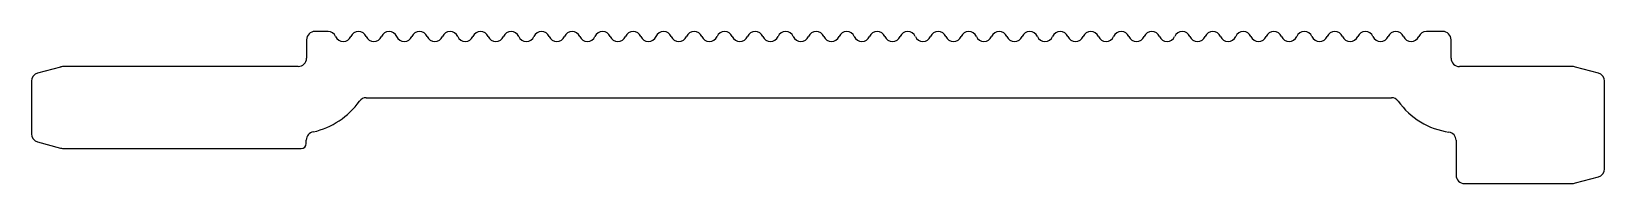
# Model space of a CAD drawing. Extents: x 712.4 to 806.9, y 363.1 to 372.2.
import ezdxf

# ---------------------------------------------------------------- set-up
doc = ezdxf.new("R2010")
doc.units = 0
doc.header["$LTSCALE"] = 0.1
doc.layers.get('0').update_dxf_attribs({"linetype": 'CONTINUOUS'})

msp = doc.modelspace()

# ---------------------------------------------------------------- linework, layer by layer
for p, q in [((728.921, 371.715), (728.921, 370.617)), ((730.208, 372.215), (729.421, 372.215)), ((797.097, 372.215), (796.197, 372.215)), ((797.18, 372.215), (797.097, 372.215)), ((797.68, 370.612), (797.68, 371.715)), ((714.129, 370.082), (712.761, 369.716)), ((728.421, 370.117), (714.388, 370.117)), ((804.904, 370.112), (798.18, 370.112)), ((806.531, 369.711), (805.163, 370.078)), ((712.39, 369.233), (712.39, 366.069)), ((806.902, 363.971), (806.902, 369.228)), ((732.503, 368.239), (794.102, 368.239)), ((712.761, 365.586), (714.129, 365.219)), ((714.388, 365.185), (728.598, 365.185)), ((728.898, 365.485), (728.898, 365.692)), ((797.981, 365.681), (797.981, 363.587)), ((798.481, 363.087), (804.904, 363.087)), ((805.163, 363.121), (806.531, 363.488))]:
    msp.add_line(p, q)
for centre, radius, start, end in [((729.421, 371.715), 0.5, 90, 180), ((730.208, 371.715), 0.5, 23.57818, 90), ((731.124, 372.115), 0.5, 203.57818, 336.42182), ((732.041, 371.715), 0.5, 23.57818, 156.42182), ((732.957, 372.115), 0.5, 203.57818, 336.42182), ((733.874, 371.715), 0.5, 23.57818, 156.42182), ((734.79, 372.115), 0.5, 203.57818, 336.42182), ((735.707, 371.715), 0.5, 23.57818, 156.42182), ((736.623, 372.115), 0.5, 203.57818, 336.42182), ((737.54, 371.715), 0.5, 23.57818, 156.42182), ((738.456, 372.115), 0.5, 203.57818, 336.42182), ((739.373, 371.715), 0.5, 23.57818, 156.42182), ((740.289, 372.115), 0.5, 203.57818, 336.42182), ((741.206, 371.715), 0.5, 23.57818, 156.42182), ((742.122, 372.115), 0.5, 203.57818, 336.42182), ((743.039, 371.715), 0.5, 23.57818, 156.42182), ((743.955, 372.115), 0.5, 203.57818, 336.42182), ((744.872, 371.715), 0.5, 23.57818, 156.42182), ((745.789, 372.115), 0.5, 203.57818, 336.42182), ((746.705, 371.715), 0.5, 23.57818, 156.42182), ((747.622, 372.115), 0.5, 203.57818, 336.42182), ((748.538, 371.715), 0.5, 23.57818, 156.42182), ((749.455, 372.115), 0.5, 203.57818, 336.42182), ((750.371, 371.715), 0.5, 23.57818, 156.42182), ((751.288, 372.115), 0.5, 203.57818, 336.42182), ((752.204, 371.715), 0.5, 23.57818, 156.42182), ((753.121, 372.115), 0.5, 203.57818, 336.42182), ((754.037, 371.715), 0.5, 23.57818, 156.42182), ((754.954, 372.115), 0.5, 203.57818, 336.42182), ((755.87, 371.715), 0.5, 23.57818, 156.42182), ((756.787, 372.115), 0.5, 203.57818, 336.42182), ((757.703, 371.715), 0.5, 23.57818, 156.42182), ((758.62, 372.115), 0.5, 203.57818, 336.42182), ((759.536, 371.715), 0.5, 23.57818, 156.42182), ((760.453, 372.115), 0.5, 203.57818, 336.42182), ((761.369, 371.715), 0.5, 23.57818, 156.42182), ((762.286, 372.115), 0.5, 203.57818, 336.42182), ((763.202, 371.715), 0.5, 23.57818, 156.42182), ((764.119, 372.115), 0.5, 203.57818, 336.42182), ((765.035, 371.715), 0.5, 23.57818, 156.42182), ((765.952, 372.115), 0.5, 203.57818, 336.42182), ((766.868, 371.715), 0.5, 23.57818, 156.42182), ((767.785, 372.115), 0.5, 203.57818, 336.42182), ((768.701, 371.715), 0.5, 23.57818, 156.42182), ((769.618, 372.115), 0.5, 203.57818, 336.42182), ((770.534, 371.715), 0.5, 23.57818, 156.42182), ((771.451, 372.115), 0.5, 203.57818, 336.42182), ((772.367, 371.715), 0.5, 23.57818, 156.42182), ((773.284, 372.115), 0.5, 203.57818, 336.42182), ((774.2, 371.715), 0.5, 23.57818, 156.42182), ((775.117, 372.115), 0.5, 203.57818, 336.42182), ((776.034, 371.715), 0.5, 23.57818, 156.42182), ((776.95, 372.115), 0.5, 203.57818, 336.42182), ((777.867, 371.715), 0.5, 23.57818, 156.42182), ((778.783, 372.115), 0.5, 203.57818, 336.42182), ((779.7, 371.715), 0.5, 23.57818, 156.42182), ((780.616, 372.115), 0.5, 203.57818, 336.42182), ((781.533, 371.715), 0.5, 23.57818, 156.42182), ((782.449, 372.115), 0.5, 203.57818, 336.42182), ((783.366, 371.715), 0.5, 23.57818, 156.42182), ((784.282, 372.115), 0.5, 203.57818, 336.42182), ((785.199, 371.715), 0.5, 23.57818, 156.42182), ((786.115, 372.115), 0.5, 203.57818, 336.42182), ((787.032, 371.715), 0.5, 23.57818, 156.42182), ((787.948, 372.115), 0.5, 203.57818, 336.42182), ((788.865, 371.715), 0.5, 23.57818, 156.42182), ((789.781, 372.115), 0.5, 203.57818, 336.42182), ((790.698, 371.715), 0.5, 23.57818, 156.42182), ((791.614, 372.115), 0.5, 203.57818, 336.42182), ((792.531, 371.715), 0.5, 23.57818, 156.42182), ((793.447, 372.115), 0.5, 203.57818, 336.42182), ((794.364, 371.715), 0.5, 23.57818, 156.42182), ((795.28, 372.115), 0.5, 203.57818, 336.42181), ((796.197, 371.715), 0.5, 90, 156.42181), ((797.18, 371.715), 0.5, 0, 90), ((728.421, 370.617), 0.5, 270, 0), ((798.18, 370.612), 0.5, 180, 270), ((712.89, 369.233), 0.5, 105, 180), ((714.388, 369.117), 1, 90, 105), ((804.904, 369.112), 1, 75, 90), ((806.402, 369.228), 0.5, 0, 75), ((728.255, 370.803), 4.738, 282.96242, 324.15153), ((732.503, 367.739), 0.5, 90, 144.72978), ((794.102, 367.739), 0.5, 35.3451, 90), ((798.18, 370.632), 4.5, 215.3451, 261.96442), ((712.89, 366.069), 0.5, 180, 255), ((729.398, 365.692), 0.5, 99.2862, 180), ((797.481, 365.681), 0.5, 0, 81.96442), ((714.388, 366.185), 1, 255, 270), ((728.598, 365.485), 0.3, 270, 0), ((806.402, 363.971), 0.5, 285, 360), ((798.481, 363.587), 0.5, 180, 270), ((804.904, 364.087), 1, 270, 285)]:
    msp.add_arc(centre, radius, start, end)

doc.saveas('drawing.dxf')
